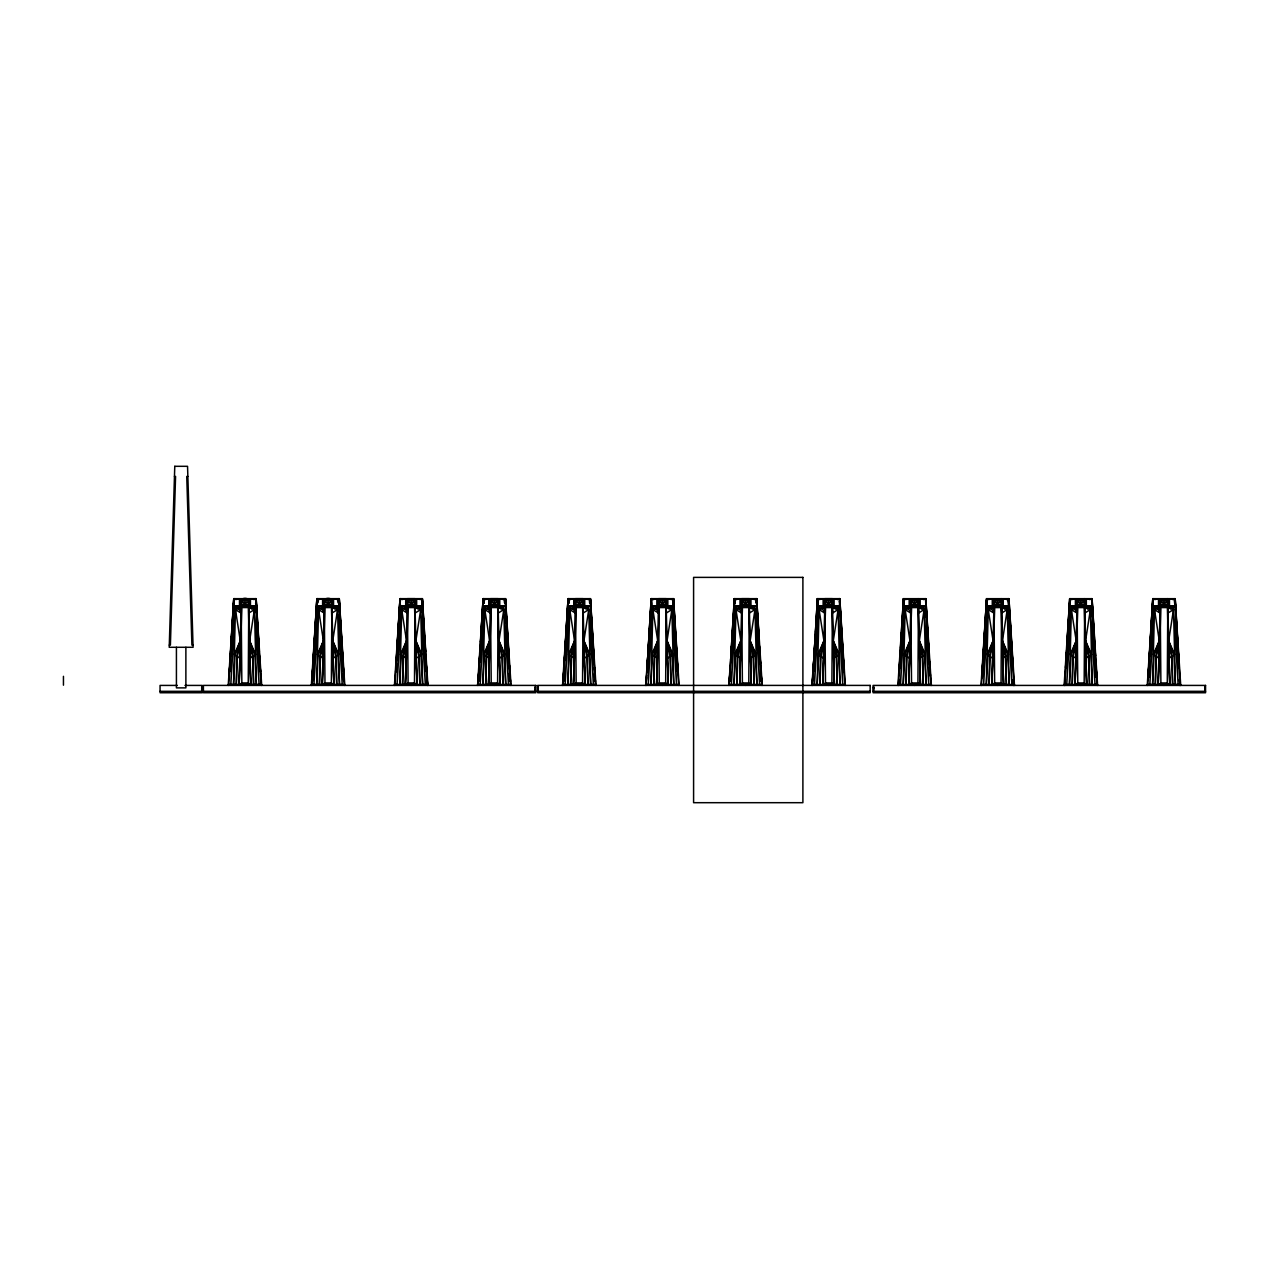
<?xml version="1.0" encoding="UTF-8"?>
<svg xmlns="http://www.w3.org/2000/svg" width="1269" height="1269" viewBox="0 0 1269 1269"><rect width="100%" height="100%" fill="white"/><g stroke="black" fill="none" stroke-linecap="round" stroke-linejoin="round"><path stroke-width="1.5" d="M238.286 608.692L239.286 605.868L241.11 607.788L240.999 613.006L237.414 605.868L235.463 609.612L240.285 640.813L239.159 684.721L241.856 682.944L241.173 606.154L248.756 606.043L248.248 682.944L250.754 684.721L249.628 640.845L254.45 609.564L252.515 605.868L251.627 608.676L250.643 605.868L248.803 607.788L248.93 613.006L254.45 609.564L248.803 607.788M321.406 608.692L322.389 605.868L324.229 607.788L324.103 613.006L320.534 605.868L318.582 609.612L323.405 640.813L322.278 684.721L324.975 682.944L324.277 606.154L331.875 606.043L331.368 682.944L333.874 684.721L332.748 640.845L337.57 609.564L335.619 605.868L334.746 608.676L333.747 605.868L331.923 607.788L332.05 613.006L337.57 609.564L331.923 607.788M404.525 608.692L405.509 605.868L407.349 607.788L407.222 613.006L403.637 605.868L401.702 609.612L406.508 640.813L405.398 684.721L408.095 682.944L407.397 606.154L414.979 606.043L414.487 682.944L416.978 684.721L415.867 640.845L420.689 609.564L418.738 605.868L417.866 608.676L416.866 605.868L415.026 607.788L415.153 613.006L420.689 609.564L415.026 607.788M487.645 608.692L488.628 605.868L490.468 607.788L490.342 613.006L486.757 605.868L484.806 609.612L489.628 640.813L488.517 684.721L491.214 682.944L490.516 606.154L498.098 606.043L497.607 682.944L500.097 684.721L498.987 640.845L503.809 609.564L501.858 605.868L500.969 608.676L499.986 605.868L498.146 607.788L498.273 613.006L503.809 609.564L498.146 607.788M572.589 608.692L573.588 605.868L575.412 607.788L575.285 613.006L571.716 605.868L569.765 609.612L574.587 640.813L573.461 684.721L576.158 682.944L575.46 606.154L583.058 606.043L582.55 682.944L585.057 684.721L583.93 640.845L588.753 609.564L586.801 605.868L585.929 608.676L584.93 605.868L583.106 607.788L583.232 613.006L588.753 609.564L583.106 607.788M655.708 608.692L656.692 605.868L658.532 607.788L658.405 613.006L654.82 605.868L652.885 609.612L657.707 640.813L656.581 684.721L659.277 682.944L658.579 606.154L666.162 606.296L666.162 598.667L658.595 598.667L658.579 606.296M666.209 607.788L671.872 609.564L666.336 613.006L666.209 607.788L668.049 605.868L669.049 608.676L669.921 605.868L671.872 609.564L667.05 640.845L668.16 684.721L665.67 682.944L666.162 606.154M738.828 608.692L739.811 605.868L741.651 607.788L741.524 613.006L737.939 605.868L735.988 609.612L740.81 640.813L739.7 684.721L742.397 682.944L741.699 606.154L749.281 606.296L749.281 598.667L741.715 598.667L741.699 606.296M749.329 607.788L754.992 609.564L749.456 613.006L749.329 607.788L751.169 605.868L752.152 608.676L753.04 605.868L754.992 609.564L750.169 640.845L751.28 684.721L748.789 682.944L749.281 606.154M821.931 608.692L822.931 605.868L824.771 607.788L824.644 613.006L821.059 605.868L819.108 609.612L823.93 640.813L822.82 684.721L825.5 682.944L824.818 606.154L832.401 606.296L832.385 598.667L824.818 598.667L824.818 606.296M832.448 607.788L838.111 609.564L832.575 613.006L832.448 607.788L834.288 605.868L835.272 608.676L836.16 605.868L838.111 609.564L833.289 640.845L834.399 684.721L831.893 682.944L832.401 606.154M907.969 608.708L908.969 605.884L910.793 607.803L910.682 613.022L907.097 605.884L905.146 609.628L909.968 640.829L908.842 684.737L911.539 682.96L910.856 606.17L918.439 606.17L917.931 682.96L920.437 684.737L919.311 640.861L924.133 609.58L922.198 605.884L921.31 608.692L920.326 605.884L918.486 607.803L918.613 613.022L924.133 609.58L918.486 607.803M991.089 608.708L992.088 605.884L993.913 607.803L993.786 613.022L990.217 605.884L988.265 609.628L993.088 640.829L991.961 684.737L994.658 682.96L993.96 604.552L1001.558 604.552L1000.892 606.059L998.227 606.138M1001.606 607.803L1007.253 609.58L1001.733 613.022L1001.606 607.803L1003.43 605.884L1004.429 608.692L1005.302 605.884L1007.253 609.58L1002.431 640.861L1003.557 684.737L1001.051 682.96L1001.558 606.17L993.96 606.17M1074.208 608.708L1075.192 605.884L1077.032 607.803L1076.905 613.022L1073.32 605.884L1071.385 609.628L1076.207 640.829L1075.081 684.737L1077.778 682.96L1077.08 606.17L1080.411 606.138M1084.725 607.803L1090.372 609.58L1084.836 613.022L1084.725 607.803L1086.55 605.884L1087.549 608.692L1088.421 605.884L1090.372 609.58L1085.55 640.861L1086.676 684.737L1084.17 682.96L1084.662 606.17L1077.08 606.17M1157.328 608.708L1158.311 605.884L1160.152 607.803L1160.025 613.022L1156.44 605.884L1154.489 609.628L1159.311 640.829L1158.2 684.737L1160.897 682.96L1160.199 604.552L1167.781 604.552L1167.115 606.059L1164.466 606.138M1167.829 607.803L1173.492 609.58L1167.956 613.022L1167.829 607.803L1169.669 605.884L1170.668 608.692L1171.541 605.884L1173.492 609.58L1168.67 640.861L1169.78 684.737L1167.29 682.96L1167.781 606.17L1160.199 606.17M535.328 689.876L535.264 690.384M873.675 689.337L873.627 686.846L873.659 688.036M201.723 688.417C201.755 683.372 201.723 694.666 201.723 689.686M201.771 689.686L201.755 691.24M535.264 690.352L535.28 691.224L535.312 689.67M535.264 687.687L535.296 686.83L535.264 687.719M538.278 689.67L538.262 691.224L538.23 689.67M538.23 688.401L538.23 687.275M538.23 688.02L538.246 686.83L538.278 688.401M241.173 606.296C235.209 596.16 254.387 595.24 248.756 606.296M324.277 606.296C318.313 596.16 337.506 595.24 331.875 606.312M407.397 606.296L407.412 598.667L414.979 598.667L414.979 606.296M490.516 606.296L490.532 598.667L498.098 598.667L498.098 606.312M575.46 606.296L575.476 598.667L583.042 598.667L583.058 606.296M910.856 599.238L918.423 598.682L918.439 606.328L910.856 606.312L910.856 599.269L903.449 598.682L897.913 685.419M993.96 599.238L1001.542 598.682L1001.558 606.312L993.96 606.312L993.96 599.269L986.568 598.682L981.032 685.419M1077.08 599.238L1084.662 598.682L1084.662 606.328L1077.08 606.312L1077.08 599.269L1069.688 598.682L1064.136 685.419M1160.199 599.238L1167.781 598.682L1167.781 606.312L1160.199 606.312L1160.199 599.269L1152.791 598.682L1147.255 685.419M410.728 606.122L407.397 605.9L405.398 684.721L408.158 607.565L414.566 607.565L416.978 684.721L414.979 605.868M490.516 605.44L493.847 605.979L490.516 605.9L488.517 684.721L491.277 607.565L497.67 607.565L500.097 684.721L498.098 605.868M578.791 606.122L575.46 605.9L573.461 684.721L576.237 607.565L582.63 607.565L585.057 684.721L583.058 605.868M645.635 685.403L651.52 605.868L658.579 605.868L656.581 684.721L659.341 607.565L665.749 607.565L668.16 684.721L666.162 605.868M728.755 685.403L734.624 605.868L741.699 605.868L739.7 684.721L742.46 607.565L748.853 607.565L751.28 684.721L749.281 605.868M811.874 685.403L817.744 605.868L824.818 605.868L822.82 684.721L825.58 607.565L831.972 607.565L834.399 684.721L832.401 605.868M898.293 685.419L903.782 605.884L910.856 605.884L908.842 684.737L911.618 607.581L918.01 607.581L920.437 684.737L918.439 605.884M997.291 606.138L993.96 605.916L991.961 684.737L994.737 607.581L1001.13 607.581L1003.557 684.737L1001.558 605.884L997.244 605.995M1077.08 605.884L1075.081 684.737L1077.841 607.581L1084.249 607.581L1086.676 684.737L1084.662 605.884L1070.021 605.884L1064.517 685.419M1163.53 606.138L1160.199 605.916L1158.2 684.737L1160.961 607.581L1167.353 607.581L1169.78 684.737L1167.781 605.884L1160.802 605.456L1163.53 604.552M234.099 599.222L230.831 684.451L235.558 605.868L233.528 684.451L234.987 655.026L240.285 640.813L237.366 656.803L236.32 684.451L236.716 656.279L240.285 640.813L234.305 654.471L239.841 658.167M317.218 599.222L313.951 684.451L318.678 605.868L316.647 684.451L318.107 655.026L323.405 640.813L320.486 656.803L319.439 684.451L319.82 656.279L323.405 640.813L317.424 654.471L322.945 658.167M400.338 599.222L397.07 684.451L401.797 605.868L399.767 684.451L401.226 655.026L406.508 640.813L403.59 656.803L402.559 684.451L402.939 656.279L406.508 640.813L400.544 654.471L406.064 658.167M483.441 599.222L480.174 684.451L484.901 605.868L482.886 684.451L484.33 655.026L489.628 640.813L486.709 656.803L485.662 684.451L486.059 656.279L489.628 640.813L483.663 654.471L489.184 658.167M568.401 599.222L565.133 684.451L569.86 605.868L567.83 684.451L569.289 655.026L574.587 640.813L571.669 656.803L570.622 684.451L571.018 656.279L574.587 640.813L568.607 654.471L574.127 658.167M651.52 599.222L648.253 684.451L652.98 605.868L650.949 684.451L652.409 655.026L657.707 640.813L654.772 656.803L653.741 684.451L654.122 656.279L657.707 640.813L651.727 654.471L657.247 658.167M734.624 599.222L731.356 684.451L736.083 605.868L734.069 684.451L735.512 655.026L740.81 640.813L737.892 656.803L736.845 684.451L737.241 656.279L740.81 640.813L734.846 654.471L740.366 658.167M817.744 599.222L814.476 684.451L819.203 605.868L817.188 684.451L818.632 655.026L823.93 640.813L821.011 656.803L819.964 684.451L820.361 656.279L823.93 640.813L817.95 654.471L823.486 658.167M903.782 599.238L900.514 684.467L905.241 605.884L903.227 684.467L904.67 655.042L909.968 640.829L907.049 656.819L906.003 684.467L906.399 656.279L909.968 640.829L903.988 654.487L909.524 658.183M986.901 599.238L983.634 684.467L988.361 605.884L986.33 684.467L987.79 655.042L993.088 640.829L990.169 656.819L989.122 684.467L989.519 656.279L993.088 640.829L987.108 654.487L992.628 658.183M1070.021 599.238L1066.753 684.467L1071.48 605.884L1069.45 684.467L1070.909 655.042L1076.207 640.829L1073.273 656.819L1072.242 684.467L1072.622 656.279L1076.207 640.829L1070.227 654.487L1075.747 658.183M1153.124 599.238L1149.857 684.467L1154.584 605.884L1152.569 684.467L1154.013 655.042L1159.311 640.829L1156.392 656.819L1155.345 684.467L1155.742 656.279L1159.311 640.829L1153.347 654.487L1158.867 658.183M234.083 606.804L233.782 612.705L234.146 604.853M316.314 624.491L316.615 618.606M317.599 598.952L317.393 602.886L317.599 598.952L338.553 598.952L338.775 602.886M482.648 622.524L482.839 618.606M483.822 598.952L483.632 602.886L483.822 598.952L504.792 598.952L505.014 602.886L504.792 598.952M567.592 622.524L567.893 616.639M568.575 602.886L568.782 598.952L589.736 598.952L589.958 602.886L589.736 598.952M651.6 604.853L651.203 612.705L651.663 602.886M734.116 616.639L733.926 620.557L734.116 614.672M735.005 598.952L734.814 602.886L735.005 598.952L755.975 598.952L756.197 602.886L755.975 598.952M817.442 612.705L817.823 604.853M902.687 628.441L902.878 624.507M903.671 608.787L904.162 598.968L925.117 598.968M986.394 616.655L986.679 610.754L986.267 616.655M1068.91 628.441L1069.117 624.507M1070.401 598.968L1070.005 606.82L1070.401 598.968L1091.356 598.968M1152.617 616.655L1152.918 610.754M231.355 651.949L231.561 648.015M232.401 632.279L232.83 624.411M314.998 642.114L315.315 636.213M316.568 612.61L315.933 624.411L316.6 610.643M317.726 603.013L317.932 599.079M397.578 651.949L397.8 648.015M398.64 632.279L399.053 624.411M399.687 612.61L400.322 600.808M481.221 642.114L481.538 636.213M482.807 612.61L482.283 622.444L482.839 610.643M483.33 602.775L483.537 598.841L483.299 602.775M566.18 642.114L566.593 634.246M567.227 622.444L567.862 610.643M648.76 651.949L649.078 646.048M649.823 632.279L650.347 622.444M650.87 612.61L651.6 598.841L650.791 612.61M732.403 642.114L732.832 634.246M733.561 620.478L734.085 610.643M814.999 651.949L815.317 646.048M816.046 632.279L816.57 622.444M900.197 667.7L900.403 663.766M901.244 648.031L901.656 640.163M902.291 628.361L902.925 616.56M903.972 608.914L904.178 604.98M983.935 655.899L984.157 651.965M984.887 638.196L985.41 628.361M986.045 616.56L986.679 604.758L985.934 616.56M1066.42 667.7L1066.642 663.766M1067.578 646.064L1067.895 640.163M1068.53 628.361L1069.164 616.56M1150.174 655.899L1150.38 651.965M1151.126 638.196L1151.649 628.361M1152.902 604.758L1152.268 616.56L1152.871 604.758M250.088 658.167L255.608 654.471L249.628 640.845L253.213 656.279L253.594 684.451L252.563 656.803L249.628 640.845L254.926 655.026L256.386 684.451L254.355 605.868L259.082 684.451L256.195 599.222L233.734 599.222L228.23 685.403M333.208 658.167L338.728 654.471L332.748 640.845L336.317 656.279L336.713 684.451L335.666 656.803L332.748 640.845L338.046 655.026L339.505 684.451L337.475 605.868L342.202 684.451L339.299 599.222L316.853 599.222L311.349 685.403M416.311 658.167L421.847 654.471L415.867 640.845L419.436 656.279L419.833 684.451L418.786 656.803L415.867 640.845L421.165 655.026L422.609 684.451L420.594 605.868L425.321 684.451L422.418 599.222L399.957 599.222L394.453 685.403M499.431 658.167L504.967 654.471L498.987 640.845L502.556 656.279L502.952 684.451L501.905 656.803L498.987 640.845L504.285 655.026L505.728 684.451L503.714 605.868L508.441 684.451L505.538 599.222L483.077 599.222L477.572 685.403M584.39 658.167L589.911 654.471L583.93 640.845L587.499 656.279L587.896 684.451L586.849 656.803L583.93 640.845L589.228 655.026L590.688 684.451L588.657 605.868L593.384 684.451L590.482 599.222L568.036 599.222L562.532 685.403M667.494 658.167L673.03 654.471L667.05 640.845L670.619 656.279L671.015 684.451L669.969 656.803L667.05 640.845L672.348 655.026L673.791 684.451L671.777 605.868L676.504 684.451L673.601 599.222L651.14 599.222L651.52 605.868M750.613 658.167L756.15 654.471L750.169 640.845L753.738 656.279L754.135 684.451L753.088 656.803L750.169 640.845L755.467 655.026L756.911 684.451L754.896 605.868L759.623 684.451L756.721 599.222L734.259 599.222L734.624 605.868M833.733 658.167L839.253 654.471L833.289 640.845L836.858 656.279L837.239 684.451L836.208 656.803L833.289 640.845L838.587 655.026L840.03 684.451L838.016 605.868L842.743 684.451L839.84 599.222L817.379 599.222L817.744 605.868M919.771 658.183L925.291 654.487L919.311 640.861L922.896 656.279L923.277 684.467L922.246 656.819L919.311 640.861L924.609 655.042L926.069 684.467L924.038 605.884L928.765 684.467L925.878 599.238L903.417 599.238L903.782 605.884M1002.431 640.861L1006 656.279L1006.396 684.467L1005.349 656.819L1002.431 640.861L1008.411 654.487L1002.891 658.183L1002.431 640.861L1007.729 655.042L1009.188 684.467L1007.158 605.884L1011.885 684.467L1008.982 599.238L986.536 599.238L981.397 685.419M1085.994 658.183L1091.53 654.487L1085.55 640.861L1089.119 656.279L1089.516 684.467L1088.469 656.819L1085.55 640.861L1090.848 655.042L1092.292 684.467L1090.277 605.884L1095.004 684.467L1092.101 599.238L1069.64 599.238L1070.021 605.884M1169.114 658.183L1174.65 654.487L1168.67 640.861L1172.239 656.279L1172.635 684.467L1171.588 656.819L1168.67 640.861L1173.968 655.042L1175.411 684.467L1173.397 605.884L1178.124 684.467L1175.221 599.238L1152.76 599.238L1147.636 685.419M230.276 663.735L229.832 671.602L230.339 663.75M231.608 640.099L230.942 651.917L231.624 642.114M232.053 632.216L232.846 618.431M233.068 614.497L233.956 598.746L231.878 632.216M232.576 632.343L232.909 626.458M312.396 681.453L312.84 673.585L312.396 681.453M313.506 661.768L314.062 651.917M315.394 628.282L314.617 642.066L315.315 632.279M315.616 624.348L316.615 606.63L314.395 642.066M315.14 642.177L315.362 638.244M316.14 624.491L316.584 616.639M396.055 671.602L396.515 663.735M397.181 651.917L397.847 640.099M399.069 618.431L398.292 632.216L399.132 620.478M399.291 614.497L400.179 598.746L398.117 632.216M398.815 632.343L399.148 626.458M479.73 661.768L480.285 651.917M480.856 642.066L481.633 628.282M481.966 622.381L482.854 606.63L481.839 622.381M481.363 642.177L481.586 638.244M482.49 622.524L482.823 616.639M564.8 659.801L565.355 649.95M566.577 628.282L565.8 642.066L566.624 630.312M566.323 642.177L566.656 636.277M567.433 622.524L567.877 614.672M568.56 602.886L568.782 598.952M647.809 661.768L647.238 671.602L647.872 661.784M649.141 638.133L648.364 651.917L649.157 640.147M650.362 616.464L649.474 632.216L650.315 620.478M650.585 612.53L651.362 598.746L649.3 632.216M648.871 651.996L649.093 648.062M650.109 630.392L650.331 626.458M730.357 671.602L729.802 681.453L730.278 673.585M731.594 649.95L731.023 659.801L731.563 651.949M732.816 628.282L732.039 642.066L732.847 630.312M732.546 642.177L732.879 636.277M814.032 661.768L813.477 671.602L814.095 661.784M814.587 651.917L815.364 638.133M815.713 632.216L816.601 616.464M816.824 612.53L817.601 598.746L815.539 632.216M815.11 651.996L815.332 648.062M816.332 630.392L816.57 626.458M817.347 612.705L817.902 602.886M900.403 655.867L899.737 667.684L900.371 657.865M900.847 647.999L901.624 634.214M901.958 628.298L902.862 612.546M903.084 608.612L903.639 598.762L901.815 628.298M901.371 648.078L901.593 644.16M902.481 628.441L902.925 620.573M903.607 608.787L904.162 598.968M982.856 667.684L982.301 677.535L982.777 669.667M983.523 655.867L984.078 646.032M984.522 638.148L985.41 622.397M985.045 638.259L985.379 632.359M1066.642 655.867L1065.976 667.684L1066.594 657.865M1067.197 646.032L1067.863 634.214M1068.197 628.298L1069.085 612.546M1068.72 628.441L1069.164 620.573M1148.524 677.535L1149.079 667.684L1148.556 677.535M1150.317 646.032L1149.746 655.867L1150.301 648.031M1150.761 638.148L1151.649 622.397M1151.982 616.48L1152.871 600.729L1151.887 616.48M1151.269 638.259L1151.618 632.359M1152.506 616.655L1152.839 610.754M228.61 685.403L233.766 598.667L256.148 598.667L261.7 685.403M241.173 599.222L233.766 598.667L229.419 671.602L230.308 657.818M232.211 632.279L232.909 620.478M312.777 667.653L311.952 681.453L312.808 667.668M314.062 645.969L313.126 661.736L314.03 647.983M314.3 642.035L316.885 598.667L339.267 598.667L344.803 685.403M313.57 661.784L314.03 653.916M394.833 685.403L400.005 598.667L422.387 598.667L427.923 685.403M395.658 671.602L400.005 598.667L407.397 599.222M396.102 671.618L396.562 663.75M397.26 651.949L397.847 642.114M399.608 612.61L400.417 598.841M480.301 645.969L479.365 661.736L480.269 647.983M480.539 642.035L483.108 598.667L505.506 598.667L511.042 685.403M479.793 661.784L480.269 653.916M480.967 642.114L481.554 632.279M564.435 659.769L568.068 598.667L590.45 598.667L595.986 685.403M564.864 659.817L565.339 651.949M567.084 622.444L567.909 608.676M679.105 685.403L673.569 598.667L651.187 598.667L646.016 685.403L646.603 675.536M648.015 651.885L651.187 598.667L658.579 599.222M729.374 681.453L730.309 665.686L729.374 681.453M730.658 659.769L734.291 598.667L756.689 598.667L762.225 685.403M733.434 620.478L734.132 608.676M845.344 685.403L839.808 598.667L817.41 598.667L812.255 685.403L812.842 675.536M814.016 655.835L813.08 671.602L814.079 655.851M824.818 599.222L817.41 598.667L814.254 651.885L815.285 636.166M814.682 651.949L815.38 640.147M815.856 632.279L816.554 620.478M931.383 685.419L925.831 598.682L903.449 598.682L899.34 667.668L900.356 651.933M900.958 648.031L901.656 636.229M902.116 628.361L902.941 614.593M982.809 661.752L981.873 677.519L982.856 661.784M983.158 655.851L986.568 598.682L1008.95 598.682L1014.486 685.419M983.602 655.899L984.062 648.031M984.649 638.196L985.347 626.394M1066.626 649.934L1065.579 667.668L1066.579 651.933M1097.606 685.419L1092.07 598.682L1069.688 598.682L1066.864 645.984L1069.132 610.579M1067.308 646.064L1067.879 636.229M1068.355 628.361L1069.164 614.593M1149.048 661.752L1148.112 677.519L1149.095 661.784M1180.725 685.419L1175.189 598.682L1152.791 598.682L1149.397 655.851L1150.317 642.082M1150.888 638.196L1151.586 626.394M230.672 651.917L231.64 636.166M395.69 671.602L396.531 657.818M396.896 651.917L397.879 636.166M480.634 642.066L481.601 626.315M564.483 659.801L565.339 646.016M565.577 642.066L566.545 626.315M646.016 685.403L646.508 677.519M648.078 651.917L649.062 636.166M730.722 659.801L731.563 646.016M731.816 642.066L732.911 624.348M812.255 685.403L812.731 677.519M900.593 647.999L901.577 632.232M983.221 655.867L984.078 642.082M984.316 638.148L985.41 620.43M1150.555 638.148L1151.649 620.43M311.714 685.403L316.885 598.667L324.277 599.222M477.953 685.403L483.108 598.667L490.516 599.222M562.897 685.403L568.068 598.667L575.46 599.222M729.136 685.403L734.291 598.667L741.699 599.222M873.643 691.24L873.643 686.783M1204.963 686.846L1204.947 688.417C1205.058 683.372 1204.931 694.73 1204.995 689.686L1204.963 691.24M249.628 599.396L249.358 600.681L240.571 600.681L241.062 599.396L241.665 600.681L241.84 599.396L242.76 600.681L243.394 599.396L243.854 600.681L244.171 599.396L244.965 600.681L245.742 599.396L246.059 600.681L246.519 599.396L247.154 600.681L247.296 599.396M332.748 599.396L332.462 600.681L323.69 600.681L324.182 599.396L324.785 600.681L324.959 599.396L325.879 600.681L326.514 599.396L326.974 600.681L327.291 599.396L328.068 600.681L328.861 599.396L329.179 600.681L329.639 599.396L330.273 600.681L330.416 599.396M415.851 599.396L415.582 600.681L406.794 600.681L407.301 599.396L407.904 600.681L408.079 599.396L408.999 600.681L409.633 599.396L410.093 600.681L410.41 599.396L411.188 600.681L411.965 599.396L412.282 600.681L412.758 599.396L413.393 600.681L413.535 599.396M498.971 599.396L498.701 600.681L489.913 600.681L490.421 599.396L491.008 600.681L491.198 599.396L492.118 600.681L492.753 599.396L493.213 600.681L493.53 599.396L494.307 600.681L495.084 599.396L495.402 600.681L495.862 599.396L496.512 600.681L496.639 599.396M583.93 599.396L583.645 600.681L574.873 600.681L575.365 599.396L575.967 600.681L576.142 599.396L577.062 600.681L577.696 599.396L578.156 600.681L578.474 599.396L579.251 600.681L580.044 599.396L580.361 600.681L580.821 599.396L581.456 600.681L581.599 599.396M667.034 599.396L666.764 600.681L657.976 600.681L658.484 599.396L659.087 600.681L659.261 599.396L660.181 600.681L660.816 599.396L661.276 600.681L661.593 599.396L662.37 600.681L663.148 599.396L663.465 600.681L663.941 599.396L664.575 600.681L664.718 599.396M750.153 599.396L749.884 600.681L741.096 600.681L741.604 599.396L742.191 600.681L742.381 599.396L743.301 600.681L743.935 599.396L744.395 600.681L744.713 599.396L745.49 600.681L746.267 599.396L746.584 600.681L747.044 599.396L747.695 600.681L747.838 599.396M833.273 599.396L833.003 600.681L824.216 600.681L824.707 599.396L825.31 600.681L825.484 599.396L826.405 600.681L827.055 599.396L827.515 600.681L827.832 599.396L828.609 600.681L829.387 599.396L829.704 600.681L830.164 599.396L830.798 600.681L830.941 599.396M919.311 599.412L919.042 600.697L910.254 600.697L910.745 599.412L911.348 600.697L911.523 599.412L912.443 600.697L913.077 599.412L913.537 600.697L913.854 599.412L914.648 600.697L915.425 599.412L915.742 600.697L916.202 599.412L916.837 600.697L916.979 599.412M1002.431 599.412L1002.145 600.697L993.373 600.697L993.865 599.412L994.468 600.697L994.642 599.412L995.562 600.697L996.197 599.412L996.657 600.697L996.974 599.412L997.751 600.697L998.544 599.412L998.862 600.697L999.322 599.412L999.956 600.697L1000.099 599.412M1085.534 599.412L1085.265 600.697L1076.477 600.697L1076.984 599.412L1077.587 600.697L1077.762 599.412L1078.682 600.697L1079.316 599.412L1079.776 600.697L1080.093 599.412L1080.871 600.697L1081.648 599.412L1081.981 600.697L1082.441 599.412L1083.076 600.697L1083.218 599.412M1168.654 599.412L1168.384 600.697L1159.596 600.697L1160.104 599.412L1160.691 600.697L1160.881 599.412L1161.801 600.697L1162.436 599.412L1162.896 600.697L1163.213 599.412L1163.99 600.697L1164.768 599.412L1165.085 600.697L1165.545 599.412L1166.195 600.697L1166.338 599.412M260.827 677.519L261.319 685.403L255.815 599.222M344.438 685.403L338.934 599.222M427.066 677.519L427.542 685.403L422.054 599.222M510.661 685.403L505.173 599.222M595.621 685.403L590.117 599.222M678.725 685.403L673.236 599.222M761.844 685.403L756.356 599.222M844.964 685.403L839.475 599.222M931.002 685.419L925.498 599.238M1014.121 685.419L1008.617 599.238M1091.737 599.238L1097.225 685.419L1097.003 681.469M1180.344 685.419L1174.856 599.238M247.154 600.681L248.074 599.396L249.358 600.681M330.273 600.681L331.193 599.396L332.462 600.681M413.393 600.681L414.313 599.396L415.582 600.681M496.512 600.681L497.432 599.396L498.701 600.681M581.456 600.681L582.376 599.396L583.645 600.681M664.575 600.681L665.495 599.396L666.764 600.681M747.695 600.681L748.615 599.396L749.884 600.681M830.798 600.681L831.718 599.396L833.003 600.681M916.837 600.697L917.757 599.412L919.042 600.697M999.956 600.697L1000.876 599.412L1002.145 600.697M1083.076 600.697L1083.996 599.412L1085.265 600.697M1166.195 600.697L1167.115 599.412L1168.384 600.697M253.784 599.602L256.148 598.667L259.32 651.885M336.904 599.602L339.267 598.667L343.027 661.736L341.995 646.016M420.023 599.602L422.387 598.667L425.559 651.885L424.512 636.166M503.127 599.602L505.506 598.667L509.25 661.736L508.234 646.016M588.086 599.602L590.45 598.667L593.035 642.035M671.206 599.602L673.569 598.667L677.916 671.602L677.027 657.818M754.309 599.602L756.689 598.667L759.259 642.035L756.99 606.63L757.942 624.348M837.429 599.602L839.808 598.667L844.139 671.602L843.266 657.818M923.467 599.618L925.831 598.682L929.241 655.851L928.321 642.082M1006.587 599.618L1008.95 598.682L1011.774 645.984M1089.706 599.618L1092.07 598.682L1095.464 655.851L1094.56 642.082M1172.81 599.618L1175.189 598.682L1177.997 645.984L1175.728 610.579M324.277 605.44L327.608 604.536M407.397 605.44L410.728 604.536M494.783 606.122L497.432 606.043L498.098 604.536L490.516 604.536L491.166 605.44L493.847 604.536M578.791 604.536L576.063 605.44L590.117 605.868M741.699 605.44L745.03 604.536M824.818 605.44L828.134 604.536M910.856 605.456L914.172 604.552M993.96 605.456L997.291 604.552M1081.347 606.138L1084.012 606.059L1084.662 604.552L1077.08 604.552L1077.73 605.456L1080.411 604.552L1080.363 605.995L1077.08 605.456M241.11 607.788L235.463 609.612L240.999 613.006M324.229 607.788L318.582 609.612L324.103 613.006M407.349 607.788L401.702 609.612L407.222 613.006M490.468 607.788L484.806 609.612L490.342 613.006M575.412 607.788L569.765 609.612L575.285 613.006M658.532 607.788L652.885 609.612L658.405 613.006M741.651 607.788L735.988 609.612L741.524 613.006M824.771 607.788L819.108 609.612L824.644 613.006M910.793 607.803L905.146 609.628L910.682 613.022M993.913 607.803L988.265 609.628L993.786 613.022M1077.032 607.803L1071.385 609.628L1076.905 613.022M1160.152 607.803L1154.489 609.628L1160.025 613.022M256.148 598.667L248.756 599.222M339.267 598.667L331.875 599.222M422.387 598.667L414.979 599.222M505.506 598.667L498.098 599.222M590.45 598.667L583.058 599.222M673.569 598.667L666.162 599.222M756.689 598.667L749.281 599.222M839.808 598.667L832.401 599.222M925.831 598.682L918.439 599.238M1008.95 598.682L1001.558 599.238M1092.07 598.682L1084.662 599.238M1175.189 598.682L1167.781 599.238M187.86 476.43L186.749 476.462L191.905 645.112L193.015 645.08M245.425 606.122L248.089 605.9M328.544 606.122L331.209 605.9M411.664 606.122L422.054 605.868M579.727 606.122L582.392 606.043L583.058 604.536L575.46 604.536L576.158 606.043M662.846 606.122L665.511 606.043L666.162 604.536L658.579 604.536L659.261 606.043L661.91 606.122M745.966 606.122L748.615 606.043L749.281 604.536L741.699 604.536L742.381 606.043L745.03 606.122M829.069 606.122L839.475 605.868M915.108 606.138L917.773 606.059L918.439 604.552L910.856 604.552L911.539 606.059L914.172 606.138M234.479 598.952L255.434 598.952M400.718 598.952L421.673 598.952M651.901 598.952L672.856 598.952M818.124 598.952L839.095 598.952M987.282 598.968L1008.236 598.968L1008.681 606.82L1008.236 598.968M1153.505 598.968L1174.475 598.968L1174.92 606.82M241.173 602.696L248.756 602.696M324.277 602.696L331.875 602.696M407.397 602.696L414.979 602.696M490.516 602.696L498.098 602.696M575.46 602.696L583.058 602.696M658.579 602.696L666.162 602.696M741.699 602.696L749.281 602.696M824.818 602.696L832.401 602.696M910.856 602.712L918.439 602.712M993.96 602.712L1001.558 602.712M1077.08 602.712L1084.662 602.712M1160.199 602.712L1167.781 602.712M241.173 605.44L244.489 606.122M248.756 605.44L245.425 604.536M331.875 605.44L328.544 604.536M414.979 605.44L411.664 604.536M498.098 605.44L494.783 604.536M583.058 605.44L579.727 604.536M666.162 605.44L662.846 604.536M749.281 605.44L745.966 604.536M832.401 605.44L829.069 604.536M918.439 605.456L915.108 604.552M1001.558 605.456L998.227 604.552M1084.662 605.456L1081.347 604.552M1167.781 605.456L1164.466 604.552M234.099 605.868L241.173 605.868L239.159 684.721L241.935 607.565L248.327 607.565L250.754 684.721L248.756 605.868L255.815 605.868M244.441 605.979L244.441 604.536L241.76 605.44L245.425 605.979M317.218 605.868L324.277 605.868L322.278 684.721L325.054 607.565L331.447 607.565L333.874 684.721L331.875 605.868L338.934 605.868M331.209 606.043L331.875 604.536L324.277 604.536L324.959 605.9L328.544 605.979M400.338 605.868L407.397 605.868M411.664 605.979L407.397 604.536L414.979 604.536L414.313 606.043M483.441 605.868L490.516 605.868M493.8 605.979L505.173 605.868M568.401 605.868L575.46 605.868M658.579 605.9L673.236 605.868M756.356 605.868L742.302 605.44M824.818 605.9L828.134 606.122M828.086 605.979L829.069 605.979M911.539 605.916L925.498 605.884M986.901 605.884L993.96 605.884M1000.892 606.059L1008.617 605.884M1084.012 606.059L1091.737 605.884M1153.124 605.884L1160.199 605.884M1167.115 606.059L1174.856 605.884M241.856 682.944L248.248 682.944M324.975 682.944L331.368 682.944M408.095 682.944L414.487 682.944M491.214 682.944L497.607 682.944M576.158 682.944L582.55 682.944M659.277 682.944L665.67 682.944M742.397 682.944L748.789 682.944M825.5 682.944L831.893 682.944M911.539 682.96L917.931 682.96M994.658 682.96L1001.051 682.96M1077.778 682.96L1084.17 682.96M1160.897 682.96L1167.29 682.96M228.23 684.451L261.7 684.451M311.349 684.451L344.803 684.451M394.453 684.451L427.923 684.451M477.572 684.451L511.042 684.451M562.532 684.451L595.986 684.451M645.635 684.451L679.105 684.451M728.755 684.451L762.225 684.451M811.874 684.451L845.344 684.451M897.913 684.467L931.383 684.467M981.032 684.467L1014.486 684.467M1064.136 684.467L1097.606 684.467M1147.255 684.467L1180.725 684.467M177.311 685.419L160.053 685.419L160.053 692.747L202.263 692.747L202.263 685.419L184.988 685.419M160.053 691.319L202.263 691.319M203.405 691.304L535.867 691.304M537.707 691.304L870.169 691.304M873.088 691.319L1205.55 691.319M493.847 606.122L491.166 605.44M324.959 606.043L327.608 606.122M174.456 476.43L175.566 476.462L170.395 645.112L169.3 645.08M994.563 605.456L997.291 605.995M911.459 605.456L914.172 605.995M825.421 605.44L828.134 605.979L825.5 605.9L824.818 604.536L832.401 604.536L831.734 606.043M324.88 605.44L327.608 605.979M1152.791 598.682L1155.171 599.618M1069.688 598.682L1072.051 599.618M986.568 598.682L988.932 599.618M903.449 598.682L905.812 599.618M817.41 598.667L819.79 599.602M734.291 598.667L736.67 599.602M651.187 598.667L653.551 599.602M568.068 598.667L570.431 599.602M483.108 598.667L485.488 599.602M400.005 598.667L402.368 599.602M316.885 598.667L319.249 599.602M233.766 598.667L236.129 599.602M241.808 605.44L241.173 604.536L248.756 604.536L248.089 606.043M1159.327 599.412L1159.596 600.697M1076.207 599.412L1076.477 600.697M993.088 599.412L993.373 600.697M909.984 599.412L910.254 600.697M823.946 599.396L824.216 600.681M740.826 599.396L741.096 600.681M657.707 599.396L657.976 600.681M574.587 599.396L574.873 600.681M489.644 599.396L489.913 600.681M406.524 599.396L406.794 600.681M323.405 599.396L323.69 600.681M240.285 599.396L240.571 600.681M1161.658 599.412L1161.801 600.697M1078.539 599.412L1078.682 600.697M995.419 599.412L995.562 600.697M912.3 599.412L912.443 600.697M826.262 599.396L826.405 600.681M743.158 599.396L743.301 600.681M660.039 599.396L660.181 600.681M576.919 599.396L577.062 600.681M491.975 599.396L492.118 600.681M408.856 599.396L408.999 600.681M325.736 599.396L325.879 600.681M242.617 599.396L242.76 600.681M201.755 686.846L201.771 688.417M1178.282 651.933L1179.25 667.684M1093.212 620.43L1094.306 638.148M1095.766 661.784L1096.749 677.535L1095.829 661.752M1011.679 646.032L1009.489 610.579L1010.441 628.298M1012.043 651.933L1013.027 667.684L1011.996 649.934M926.751 616.48L925.767 600.729L926.656 616.48M926.989 620.43L928.083 638.148M929.543 661.784L930.383 675.568L929.59 661.752M841.68 632.216L839.618 598.746L840.506 614.497M841.918 636.166L842.902 651.917M756.736 602.68L756.498 598.746L756.721 602.68M759.544 647.983L760.512 663.735L759.496 645.969M675.441 632.216L673.379 598.746L674.267 614.497M675.695 636.166L676.663 651.917M592.94 642.066L590.751 606.63L591.719 624.348M593.305 647.983L594.162 661.768L593.273 645.969M594.526 667.668L595.367 681.453L594.558 667.653M506.775 622.381L505.316 598.746L506.648 622.381M507.013 626.315L507.997 642.066M509.456 665.702L510.424 681.453L509.488 665.686M424.258 632.216L422.196 598.746L422.974 612.53M340.79 626.315L341.758 642.066M258.035 632.216L255.973 598.746L256.75 612.53M258.273 636.166L259.241 651.917M1178.235 649.934L1179.298 667.668M1175.697 614.593L1176.522 628.361L1175.776 612.546M1176.982 636.229L1177.569 646.064L1176.997 634.214M1178.266 657.865L1178.853 667.7M1092.704 616.56L1091.99 604.758L1092.593 616.56M1093.275 626.394L1093.989 638.196M1094.56 648.031L1095.036 655.899L1094.56 646.032M1008.998 606.725L1008.522 598.857L1008.95 606.725M1009.458 614.593L1010.283 628.361M1010.743 636.229L1011.33 646.064M1012.027 657.865L1012.614 667.7L1011.996 655.867M927.052 626.394L927.75 638.196M928.21 646.064L928.797 655.899M840.665 620.478L841.363 632.279M841.95 642.114L842.537 651.949M843.235 663.75L843.695 671.618L843.298 663.735M756.958 610.643L757.783 624.411M758.243 632.279L758.83 642.114M759.528 653.916L760.115 663.75M760.813 675.552L761.162 681.453L760.734 673.585M674.426 620.478L675.124 632.279M675.711 642.114L676.298 651.949L675.727 640.099M676.996 663.75L677.472 671.618L677.059 663.735M590.735 610.643L591.544 624.411L590.767 612.61M592.02 632.279L592.591 642.114L591.941 628.282M593.305 653.916L593.765 661.784M594.59 675.552L594.939 681.453M505.665 608.676L506.474 622.444L505.712 610.643M506.95 630.312L507.648 642.114M508.234 651.949L508.821 661.784M426.955 675.536L427.542 685.403M423.243 620.478L423.941 632.279M424.528 642.114L425.115 651.949L424.433 638.133M425.702 661.784L426.289 671.618L425.765 661.768M339.426 608.676L340.251 622.444M340.711 630.312L341.409 642.114L340.758 628.282M341.995 651.949L342.582 661.784M260.732 675.536L261.319 685.403M256.544 612.61L255.735 598.841L256.465 612.61M257.02 620.478L257.718 632.279L256.972 616.464M258.305 642.114L258.876 651.949L258.194 638.133M259.463 661.784L260.05 671.618L259.526 661.768M1178.235 655.867L1178.901 667.684M1175.697 620.573L1176.157 628.441M1093.212 622.397L1094.116 638.148M1093.259 632.359L1093.592 638.259M1010.774 634.214L1011.441 646.032M1009.474 620.573L1009.918 628.441M926.989 622.397L927.877 638.148M928.321 646.032L928.876 655.867M925.688 608.787L926.132 616.655M927.02 632.359L927.353 638.259M840.728 618.431L841.506 632.216M841.95 640.099L842.616 651.917M839.428 604.853L839.872 612.705M840.76 628.425L840.982 632.343M758.275 630.249L758.957 642.066M759.512 651.917L760.179 663.735M756.974 616.639L757.419 624.491M758.212 638.244L758.434 642.177M674.489 618.431L675.282 632.216M673.189 604.853L673.633 612.705L673.252 606.804M674.426 626.458L674.759 632.343M593.273 651.917L593.829 661.768M594.495 673.585L594.939 681.453M590.751 616.639L591.195 624.491M591.973 638.244L592.195 642.177M506.981 628.282L507.774 642.066M508.219 649.95L508.885 661.768M505.681 614.672L506.125 622.524M506.918 636.277L507.251 642.177M423.196 616.464L424.1 632.216M421.895 602.886L422.45 612.705M423.243 626.458L423.465 630.392M424.465 648.062L424.687 651.996L424.481 646.048M341.98 649.95L342.646 661.768M339.457 614.672L339.902 622.524M340.679 636.277L341.012 642.177M255.656 602.886L256.227 612.705L255.735 604.853M257.004 626.458L257.226 630.392M258.242 648.062L258.464 651.996M589.403 599.079L589.609 603.013M1175.713 616.56L1176.347 628.361M1176.966 640.163L1177.283 646.064M1178.235 663.766L1178.441 667.7M1093.228 628.361L1093.751 638.196M1094.481 651.965L1094.703 655.899M1009.474 616.56L1010.108 628.361M1010.743 640.163L1011.06 646.064M1011.996 663.766L1012.218 667.7M926.989 628.361L927.512 638.196M928.258 651.965L928.464 655.899M840.744 624.411L841.173 632.279M842.013 648.015L842.219 651.949M756.99 612.61L757.625 624.411M758.259 636.213L758.576 642.114M759.528 659.817L759.734 663.75M674.505 624.411L674.934 632.279M675.774 648.015L675.98 651.949M592.02 636.213L592.337 642.114M506.966 634.246L507.394 642.114M508.234 657.85L508.441 661.784M423.227 622.444L423.751 632.279M339.473 610.643L340.108 622.444M340.742 634.246L341.155 642.114M341.995 657.85L342.218 661.784M256.988 622.444L257.512 632.279M258.257 646.048L258.575 651.949M1174.475 598.968L1174.872 606.82M1175.76 624.507L1175.951 628.441M1009.521 624.507L1009.712 628.441M925.72 610.754L926.005 616.655M839.491 606.804L839.777 612.705M756.958 618.606L757.26 624.491M590.719 618.606L591.021 624.491M505.681 616.639L505.966 622.524M421.974 604.853L422.371 612.705M338.553 598.952L338.76 602.886M339.442 616.639L339.743 622.524M535.248 689.892L535.248 688.75M1169.463 599.238L1169.463 605.884M1168.654 599.238L1168.654 605.884M1168.13 599.269L1168.13 605.884M1164.466 602.712L1164.466 606.281M1163.99 598.682L1163.99 600.697M1163.99 684.467L1163.99 685.419M1163.53 602.712L1163.53 606.281M1159.85 599.269L1159.85 605.884M1159.327 599.238L1159.327 605.884M1158.518 599.238L1158.518 605.884M1086.343 599.238L1086.343 605.884M1085.534 599.238L1085.534 605.884M1085.011 599.269L1085.011 605.884M1081.347 602.712L1081.347 606.281M1080.871 598.682L1080.871 600.697M1080.871 684.467L1080.871 685.419M1080.411 602.712L1080.411 606.281M1076.731 599.269L1076.731 605.884M1076.207 599.238L1076.207 605.884M1075.398 599.238L1075.398 605.884M1003.24 599.238L1003.24 605.884M1002.431 599.238L1002.431 605.884M1001.907 599.269L1001.907 605.884M998.227 602.712L998.227 606.281M997.751 598.682L997.751 600.697M997.751 684.467L997.751 685.419M997.291 602.712L997.291 606.281M993.611 599.269L993.611 605.884M993.088 599.238L993.088 605.884M992.279 599.238L992.279 605.884M920.12 599.238L920.12 605.884M919.311 599.238L919.311 605.884M918.788 599.269L918.788 605.884M915.108 602.712L915.108 606.281M914.648 598.682L914.648 600.697M914.648 684.467L914.648 685.419M914.172 602.712L914.172 606.281M910.507 599.269L910.507 605.884M909.984 599.238L909.984 605.884M909.175 599.238L909.175 605.884M834.082 599.222L834.082 605.868M833.273 599.222L833.273 605.868M832.75 599.254L832.75 605.868M829.069 602.696L829.069 606.265M828.609 598.667L828.609 600.681M828.609 684.451L828.609 685.403M828.134 602.696L828.134 606.265M824.469 599.254L824.469 605.868M823.946 599.222L823.946 605.868M823.137 599.222L823.137 605.868M750.962 599.222L750.962 605.868M750.153 599.222L750.153 605.868M749.63 599.254L749.63 605.868M745.966 602.696L745.966 606.265M745.49 598.667L745.49 600.681M745.49 684.451L745.49 685.403M745.03 602.696L745.03 606.265M741.35 599.254L741.35 605.868M740.826 599.222L740.826 605.868M740.017 599.222L740.017 605.868M667.843 599.222L667.843 605.868M667.034 599.222L667.034 605.868M666.511 599.254L666.511 605.868M662.846 602.696L662.846 606.265M662.37 598.667L662.37 600.681M662.37 684.451L662.37 685.403M661.91 602.696L661.91 606.265M658.23 599.254L658.23 605.868M657.707 599.222L657.707 605.868M656.898 599.222L656.898 605.868M584.723 599.222L584.723 605.868M583.93 599.222L583.93 605.868M583.407 599.254L583.407 605.868M579.727 602.696L579.727 606.265M579.251 598.667L579.251 600.681M579.251 684.451L579.251 685.403M578.791 602.696L578.791 606.265M575.111 599.254L575.111 605.868M574.587 599.222L574.587 605.868M573.778 599.222L573.778 605.868M538.262 686.767L538.262 691.224M535.312 686.767L535.28 691.224M499.78 599.222L499.78 605.868M498.971 599.222L498.971 605.868M498.447 599.254L498.447 605.868M494.783 602.696L494.783 606.265M494.307 598.667L494.307 600.681M494.307 684.451L494.307 685.403M493.847 602.696L493.847 606.265M490.167 599.254L490.167 605.868M489.644 599.222L489.644 605.868M488.835 599.222L488.835 605.868M416.66 599.222L416.66 605.868M415.851 599.222L415.851 605.868M415.328 599.254L415.328 605.868M411.664 602.696L411.664 606.265M411.188 598.667L411.188 600.681M411.188 684.451L411.188 685.403M410.728 602.696L410.728 606.265M407.048 599.254L407.048 605.868M406.524 599.222L406.524 605.868M405.715 599.222L405.715 605.868M333.541 599.222L333.541 605.868M332.748 599.222L332.748 605.868M332.224 599.254L332.224 605.868M328.544 602.696L328.544 606.265M328.068 598.667L328.068 600.681M328.068 684.451L328.068 685.403M327.608 602.696L327.608 606.265M323.928 599.254L323.928 605.868M323.405 599.222L323.405 605.868M322.596 599.222L322.596 605.868M250.437 599.222L250.437 605.868M249.628 599.222L249.628 605.868M249.105 599.254L249.105 605.868M245.425 602.696L245.425 606.265M244.965 598.667L244.965 600.681M244.965 684.451L244.965 685.403M244.489 602.696L244.489 606.265M240.809 599.254L240.809 605.868M240.285 599.222L240.285 605.868M239.492 599.222L239.492 605.868M185.877 647.285L185.877 687.877L176.423 687.877L176.423 647.285M63.45 676.329L63.45 685.197M174.773 466.31L169.221 647.285L193.094 647.285L187.542 466.31L174.773 466.31M484.171 599.079L483.981 603.013L484.171 599.079M569.115 599.079L568.94 603.013L569.115 599.079M735.354 599.079L735.163 603.013L735.354 599.079M400.417 604.853L400.021 612.705L400.37 604.853M234.083 600.808L233.448 612.61L234.067 600.808M317.313 598.841L317.091 602.775L317.313 598.841M568.496 598.841L568.274 602.775L568.496 598.841M734.719 598.841L734.513 602.775L734.719 598.841M817.839 598.841L817.109 612.61L817.839 598.841M903.877 598.857L903.354 608.692L903.877 598.857M1070.1 598.857L1069.688 606.725L1070.1 598.857M317.076 598.746L316.853 602.68L317.076 598.746M479.063 673.585L478.619 681.453L479.095 673.585M483.299 598.746L483.077 602.68L483.299 598.746M564.023 673.585L563.579 681.453L564.055 673.585M568.258 598.746L566.91 622.381L568.258 598.746M734.481 598.746L733.26 620.414L734.481 598.746M899.071 679.502L898.738 685.419L899.086 679.502M986.647 600.729L985.743 616.48L986.632 600.729M1065.294 679.502L1064.961 685.419L1065.31 679.502M1069.862 598.762L1069.418 606.645L1069.862 598.762M479.016 667.653L478.191 681.453L479.047 667.668M564.071 665.686L563.135 681.453L564.118 665.702M647.777 655.835L646.841 671.602L647.84 655.851M661.91 604.536L659.182 605.44L661.91 605.979L661.863 604.536M802.896 577.379L693.588 577.379L693.588 802.69L802.896 802.69L802.896 577.379M535.867 685.403L203.405 685.403L203.405 692.731L535.867 692.731L535.867 685.403M870.169 685.403L537.707 685.403L537.707 692.731L870.169 692.731L870.169 685.403M1205.55 685.419L873.088 685.419L873.088 692.747L1205.55 692.747L1205.55 685.419M1175.491 606.645L1174.999 598.762L1175.443 606.645M1092.974 616.48L1092.006 600.729L1092.879 616.48M1009.252 606.645L1008.76 598.762L1009.204 606.645M761.606 681.453L760.75 667.668L761.606 681.453M590.513 602.68L590.259 598.746L590.482 602.68M426.701 671.602L425.718 655.851L426.733 671.602M340.536 622.381L339.077 598.746L340.425 622.381M344.185 681.453L343.217 665.702L344.2 681.453M260.462 671.602L259.495 655.851L260.494 671.602M1175.221 606.725L1174.761 598.857L1175.189 606.725M1179.9 685.419L1179.551 679.502L1179.9 685.419M1096.321 677.535L1095.734 667.7L1096.337 677.535M1013.661 685.419L1013.312 679.502L1013.661 685.419M926.465 616.56L925.767 604.758L926.354 616.56M929.971 675.568L929.495 667.7L930.003 675.568M840.189 612.61L839.491 600.808L840.11 612.61M756.498 602.775L756.261 598.841L756.467 602.775M673.966 612.61L673.268 600.808L673.887 612.61M590.259 602.775L590.022 598.841L590.244 602.775M505.316 602.775L505.078 598.841L505.284 602.775M509.979 681.453L509.519 673.585L509.995 681.453M422.783 612.61L421.958 598.841L422.704 612.61M339.077 602.775L338.839 598.841L339.061 602.775M343.756 681.453L343.28 673.585L343.756 681.453M1092.355 616.655L1092.022 610.754L1092.244 616.655M504.665 603.013L504.443 599.079L504.634 603.013M338.426 603.013L338.22 599.079L338.395 603.013"/></g></svg>
